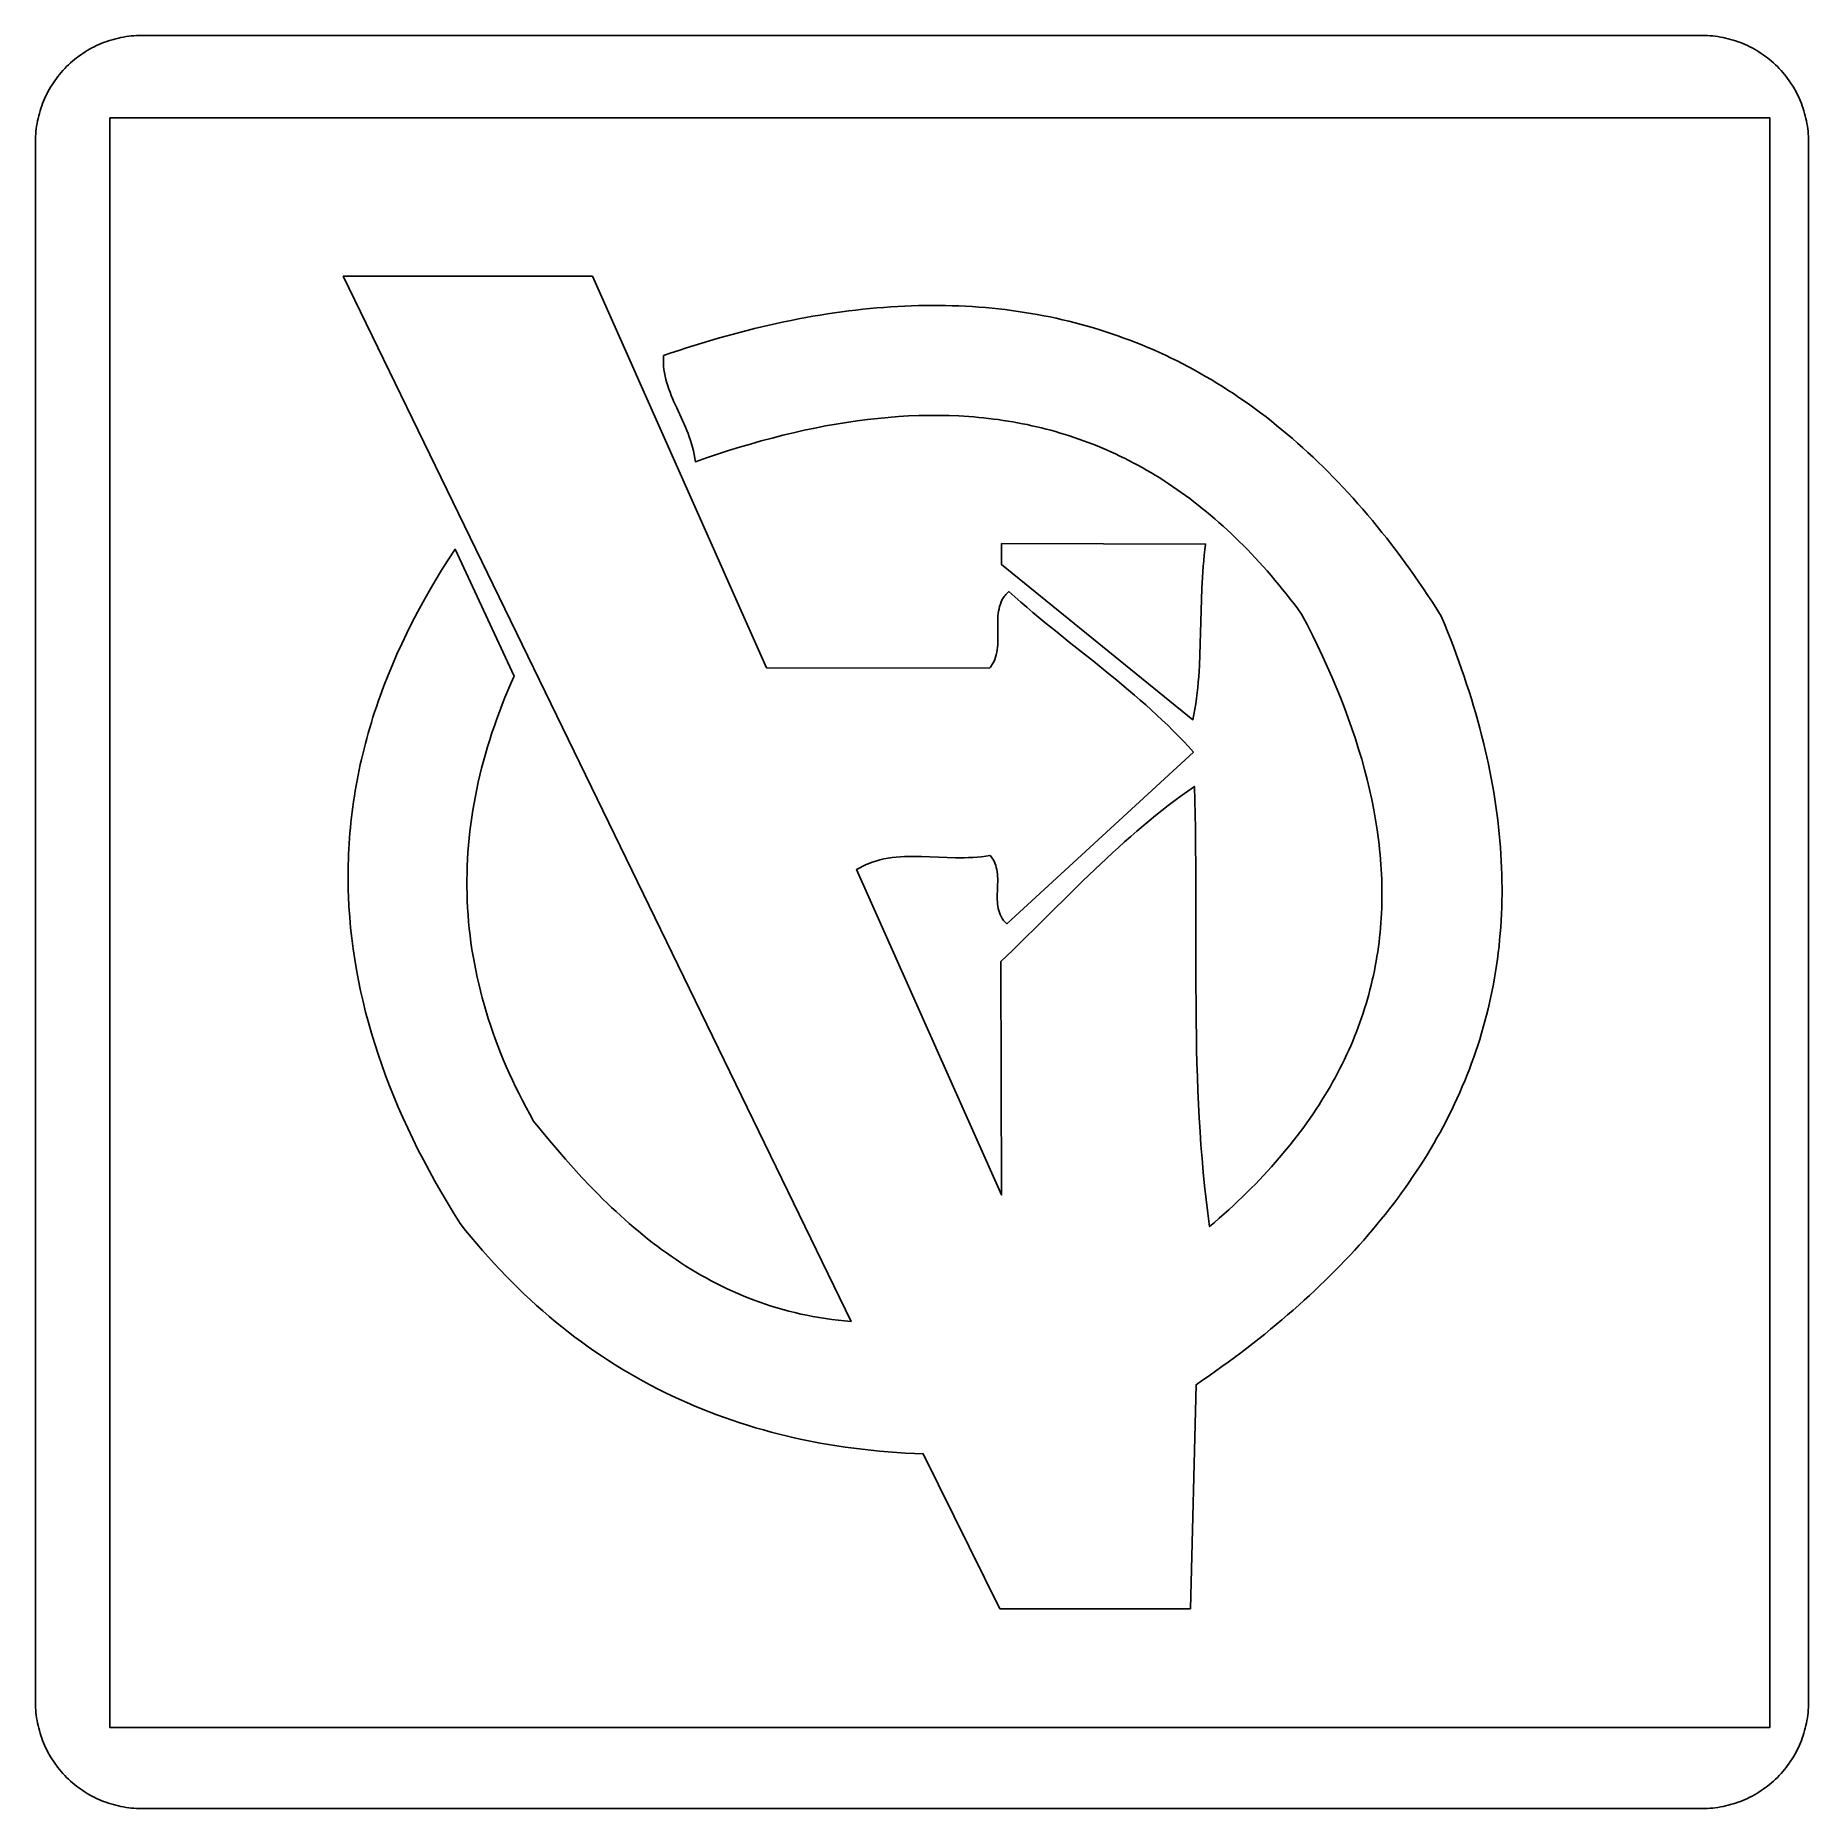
# Model space of a CAD drawing. Header units: metres. Extents: x 0 to 50, y 0 to 50.
import ezdxf

# ---------------------------------------------------------------- set-up
doc = ezdxf.new("R2010")
doc.units = ezdxf.units.M

msp = doc.modelspace()

# ---------------------------------------------------------------- linework, layer by layer
for points in [[(3, 0), (47, 0), (47, 0), (47.074492, 0.000924), (47.148761, 0.003687), (47.222779, 0.008277), (47.296513, 0.01468), (47.369934, 0.022884), (47.443009, 0.032877), (47.51571, 0.044646), (47.588004, 0.058177), (47.659861, 0.073458), (47.731251, 0.090477), (47.802143, 0.10922), (47.872505, 0.129676), (47.942308, 0.15183), (48.01152, 0.175671), (48.080111, 0.201186), (48.14805, 0.228361), (48.215307, 0.257185), (48.281849, 0.287645), (48.347648, 0.319727), (48.412671, 0.35342), (48.476889, 0.388709), (48.540271, 0.425584), (48.602785, 0.46403), (48.664402, 0.504035), (48.725089, 0.545587), (48.784818, 0.588672), (48.843556, 0.633279), (48.901274, 0.679394), (48.957939, 0.727004), (49.013523, 0.776097), (49.067994, 0.826659), (49.12132, 0.87868), (49.12132, 0.87868), (49.173341, 0.932006), (49.223903, 0.986477), (49.272996, 1.042061), (49.320606, 1.098726), (49.366721, 1.156444), (49.411328, 1.215182), (49.454413, 1.274911), (49.495965, 1.335598), (49.53597, 1.397215), (49.574416, 1.459729), (49.611291, 1.523111), (49.64658, 1.587329), (49.680273, 1.652352), (49.712355, 1.718151), (49.742815, 1.784693), (49.771639, 1.85195), (49.798814, 1.919889), (49.824329, 1.98848), (49.84817, 2.057692), (49.870324, 2.127495), (49.89078, 2.197857), (49.909523, 2.268749), (49.926542, 2.340139), (49.941823, 2.411996), (49.955354, 2.48429), (49.967123, 2.556991), (49.977116, 2.630066), (49.98532, 2.703487), (49.991723, 2.777221), (49.996313, 2.851239), (49.999076, 2.925508), (50, 3), (50, 47), (50, 47), (49.999076, 47.074492), (49.996313, 47.148761), (49.991723, 47.222779), (49.98532, 47.296513), (49.977116, 47.369934), (49.967123, 47.443009), (49.955354, 47.51571), (49.941823, 47.588004), (49.926542, 47.659861), (49.909523, 47.731251), (49.89078, 47.802143), (49.870324, 47.872505), (49.84817, 47.942308), (49.824329, 48.01152), (49.798814, 48.080111), (49.771639, 48.14805), (49.742815, 48.215307), (49.712355, 48.281849), (49.680273, 48.347648), (49.64658, 48.412671), (49.611291, 48.476889), (49.574416, 48.540271), (49.53597, 48.602785), (49.495965, 48.664402), (49.454413, 48.725089), (49.411328, 48.784818), (49.366721, 48.843556), (49.320606, 48.901274), (49.272996, 48.957939), (49.223903, 49.013523), (49.173341, 49.067994), (49.12132, 49.12132), (49.12132, 49.12132), (49.067994, 49.173341), (49.013523, 49.223903), (48.957939, 49.272996), (48.901274, 49.320606), (48.843556, 49.366721), (48.784818, 49.411328), (48.725089, 49.454413), (48.664402, 49.495965), (48.602785, 49.53597), (48.540271, 49.574416), (48.476889, 49.611291), (48.412671, 49.64658), (48.347648, 49.680273), (48.281849, 49.712355), (48.215307, 49.742815), (48.14805, 49.771639), (48.080111, 49.798814), (48.01152, 49.824329), (47.942308, 49.84817), (47.872505, 49.870324), (47.802143, 49.89078), (47.731251, 49.909523), (47.659861, 49.926542), (47.588004, 49.941823), (47.51571, 49.955354), (47.443009, 49.967123), (47.369934, 49.977116), (47.296513, 49.98532), (47.222779, 49.991723), (47.148761, 49.996313), (47.074492, 49.999076), (47, 50), (3, 50), (3, 50), (2.925508, 49.999076), (2.851239, 49.996313), (2.777221, 49.991723), (2.703487, 49.98532), (2.630066, 49.977116), (2.556991, 49.967123), (2.48429, 49.955354), (2.411996, 49.941823), (2.340139, 49.926542), (2.268749, 49.909523), (2.197857, 49.89078), (2.127495, 49.870324), (2.057692, 49.84817), (1.98848, 49.824329), (1.919889, 49.798814), (1.85195, 49.771639), (1.784693, 49.742815), (1.718151, 49.712355), (1.652352, 49.680273), (1.587329, 49.64658), (1.523111, 49.611291), (1.459729, 49.574416), (1.397215, 49.53597), (1.335598, 49.495965), (1.274911, 49.454413), (1.215182, 49.411328), (1.156444, 49.366721), (1.098726, 49.320606), (1.042061, 49.272996), (0.986477, 49.223903), (0.932006, 49.173341), (0.87868, 49.12132), (0.87868, 49.12132), (0.826659, 49.067994), (0.776097, 49.013523), (0.727004, 48.957939), (0.679394, 48.901274), (0.633279, 48.843556), (0.588672, 48.784818), (0.545587, 48.725089), (0.504035, 48.664402), (0.46403, 48.602785), (0.425584, 48.540271), (0.388709, 48.476889), (0.35342, 48.412671), (0.319727, 48.347648), (0.287645, 48.281849), (0.257185, 48.215307), (0.228361, 48.14805), (0.201186, 48.080111), (0.175671, 48.01152), (0.15183, 47.942308), (0.129676, 47.872505), (0.10922, 47.802143), (0.090477, 47.731251), (0.073458, 47.659861), (0.058177, 47.588004), (0.044646, 47.51571), (0.032877, 47.443009), (0.022884, 47.369934), (0.01468, 47.296513), (0.008277, 47.222779), (0.003687, 47.148761), (0.000924, 47.074492), (0, 47), (0, 3), (0, 3), (0.000924, 2.925508), (0.003687, 2.851239), (0.008277, 2.777221), (0.01468, 2.703487), (0.022884, 2.630066), (0.032877, 2.556991), (0.044646, 2.48429), (0.058177, 2.411996), (0.073458, 2.340139), (0.090477, 2.268749), (0.10922, 2.197857), (0.129676, 2.127495), (0.15183, 2.057692), (0.175671, 1.98848), (0.201186, 1.919889), (0.228361, 1.85195), (0.257185, 1.784694), (0.287645, 1.718151), (0.319727, 1.652352), (0.35342, 1.587329), (0.388709, 1.523111), (0.425584, 1.459729), (0.46403, 1.397215), (0.504035, 1.335598), (0.545587, 1.274911), (0.588672, 1.215182), (0.633279, 1.156444), (0.679394, 1.098726), (0.727004, 1.042061), (0.776097, 0.986477), (0.826659, 0.932006), (0.87868, 0.87868), (0.87868, 0.87868), (0.932006, 0.826659), (0.986477, 0.776097), (1.042061, 0.727004), (1.098726, 0.679394), (1.156444, 0.633279), (1.215182, 0.588672), (1.274911, 0.545587), (1.335598, 0.504035), (1.397215, 0.46403), (1.459729, 0.425584), (1.523111, 0.388709), (1.587329, 0.35342), (1.652352, 0.319727), (1.718151, 0.287645), (1.784693, 0.257185), (1.85195, 0.228361), (1.919889, 0.201186), (1.98848, 0.175671), (2.057692, 0.15183), (2.127495, 0.129676), (2.197857, 0.10922), (2.268749, 0.090477), (2.340139, 0.073458), (2.411996, 0.058177), (2.48429, 0.044646), (2.556991, 0.032877), (2.630066, 0.022884), (2.703487, 0.01468), (2.777221, 0.008277), (2.851239, 0.003687), (2.925508, 0.000924), (3, 0)], [(2.094081, 47.672741), (48.910994, 47.672741), (48.910994, 2.285495), (2.094081, 2.285495), (2.094081, 47.672741)], [(8.681638, 43.208421), (22.999587, 13.734823), (22.999587, 13.734823), (22.816071, 13.75063), (22.634383, 13.769486), (22.454503, 13.791355), (22.276409, 13.816201), (22.10008, 13.843989), (21.925493, 13.87468), (21.752629, 13.908241), (21.581465, 13.944633), (21.411979, 13.983821), (21.244151, 14.025769), (21.077959, 14.07044), (20.913382, 14.117799), (20.750397, 14.167808), (20.588984, 14.220433), (20.429121, 14.275635), (20.270787, 14.33338), (20.113959, 14.393631), (19.958618, 14.456352), (19.804741, 14.521507), (19.652306, 14.589058), (19.501293, 14.658971), (19.35168, 14.731209), (19.203446, 14.805735), (19.056568, 14.882514), (18.911026, 14.961509), (18.766798, 15.042684), (18.623863, 15.126002), (18.482199, 15.211428), (18.341784, 15.298926), (18.202598, 15.388458), (18.064619, 15.479989), (17.927825, 15.573483), (17.792195, 15.668903), (17.657707, 15.766213), (17.524341, 15.865376), (17.392074, 15.966358), (17.260885, 16.069121), (17.130753, 16.173629), (17.001656, 16.279846), (16.873573, 16.387735), (16.746482, 16.497261), (16.620361, 16.608388), (16.495191, 16.721078), (16.370948, 16.835296), (16.247611, 16.951005), (16.12516, 17.06817), (16.003572, 17.186754), (15.882827, 17.306721), (15.762901, 17.428034), (15.643776, 17.550658), (15.407836, 17.799691), (15.174835, 18.053531), (14.944602, 18.311888), (14.716966, 18.574471), (14.491753, 18.840992), (14.268794, 19.11116), (14.047916, 19.384685), (14.047916, 19.384685), (13.940106, 19.57709), (13.835513, 19.769601), (13.734133, 19.96222), (13.635962, 20.154946), (13.540999, 20.34778), (13.449238, 20.540722), (13.360677, 20.733772), (13.275313, 20.926932), (13.193142, 21.1202), (13.114161, 21.313578), (13.038367, 21.507066), (12.965757, 21.700664), (12.896327, 21.894373), (12.830073, 22.088193), (12.766994, 22.282124), (12.707085, 22.476166), (12.650344, 22.670321), (12.596766, 22.864588), (12.546349, 23.058968), (12.499089, 23.25346), (12.454983, 23.448066), (12.414029, 23.642786), (12.376221, 23.83762), (12.341559, 24.032568), (12.310037, 24.227631), (12.281653, 24.42281), (12.256403, 24.618103), (12.234285, 24.813513), (12.215294, 25.009038), (12.199429, 25.204681), (12.186684, 25.40044), (12.177058, 25.596316), (12.170547, 25.79231), (12.167147, 25.988422), (12.166856, 26.184652), (12.169669, 26.381), (12.175585, 26.577468), (12.184599, 26.774055), (12.196708, 26.970762), (12.211909, 27.167588), (12.230199, 27.364535), (12.251574, 27.561603), (12.276032, 27.758792), (12.303568, 27.956102), (12.33418, 28.153534), (12.367864, 28.351088), (12.404618, 28.548765), (12.444437, 28.746564), (12.487319, 28.944486), (12.53326, 29.142532), (12.582257, 29.340702), (12.634306, 29.538996), (12.689406, 29.737415), (12.747551, 29.935959), (12.808739, 30.134627), (12.872967, 30.333422), (12.940231, 30.532342), (13.010529, 30.731389), (13.083856, 30.930562), (13.160209, 31.129862), (13.239586, 31.32929), (13.321983, 31.528845), (13.407397, 31.728529), (13.495824, 31.92834), (11.835455, 35.510796), (11.835455, 35.510796), (11.64175, 35.214756), (11.454645, 34.918702), (11.274121, 34.622632), (11.100159, 34.326547), (10.932742, 34.030446), (10.77185, 33.734326), (10.617465, 33.438189), (10.46957, 33.142032), (10.328144, 32.845855), (10.19317, 32.549657), (10.064629, 32.253437), (9.942503, 31.957194), (9.826773, 31.660928), (9.717421, 31.364638), (9.665131, 31.216484), (9.614428, 31.068323), (9.565311, 30.920155), (9.517776, 30.771981), (9.471822, 30.6238), (9.427447, 30.475613), (9.384647, 30.327418), (9.343421, 30.179216), (9.303766, 30.031008), (9.26568, 29.882791), (9.229161, 29.734568), (9.194206, 29.586337), (9.160813, 29.438099), (9.12898, 29.289853), (9.098705, 29.141599), (9.069985, 28.993337), (9.042817, 28.845067), (9.0172, 28.696789), (8.993131, 28.548503), (8.970608, 28.400208), (8.949629, 28.251905), (8.930191, 28.103594), (8.912292, 27.955274), (8.89593, 27.806945), (8.881102, 27.658607), (8.867806, 27.510261), (8.856039, 27.361905), (8.8458, 27.21354), (8.837087, 27.065166), (8.829896, 26.916782), (8.824225, 26.768389), (8.820073, 26.619987), (8.817436, 26.471574), (8.816313, 26.323152), (8.816701, 26.17472), (8.818598, 26.026278), (8.822002, 25.877826), (8.82691, 25.729363), (8.84123, 25.432407), (8.861539, 25.135409), (8.887819, 24.838368), (8.920051, 24.541282), (8.958218, 24.244152), (9.0023, 23.946977), (9.052279, 23.649755), (9.108136, 23.352485), (9.169853, 23.055167), (9.237412, 22.757801), (9.310794, 22.460384), (9.38998, 22.162917), (9.474953, 21.865398), (9.565693, 21.567827), (9.662181, 21.270202), (9.764401, 20.972524), (9.872333, 20.67479), (9.985958, 20.377), (10.105258, 20.079154), (10.230215, 19.78125), (10.36081, 19.483288), (10.497024, 19.185267), (10.63884, 18.887185), (10.786238, 18.589043), (10.9392, 18.290839), (11.097708, 17.992572), (11.261744, 17.694242), (11.431287, 17.395847), (11.606321, 17.097387), (11.786827, 16.798862), (11.972786, 16.500269), (11.972786, 16.500269), (12.12976, 16.303635), (12.288257, 16.110142), (12.448275, 15.919783), (12.609814, 15.732553), (12.772872, 15.548446), (12.937448, 15.367456), (13.10354, 15.189576), (13.271147, 15.014801), (13.440268, 14.843125), (13.610902, 14.674542), (13.783047, 14.509046), (13.956703, 14.34663), (14.131867, 14.18729), (14.308538, 14.031018), (14.486716, 13.877809), (14.666399, 13.727657), (14.847585, 13.580557), (15.030274, 13.436501), (15.214464, 13.295484), (15.400154, 13.1575), (15.587342, 13.022543), (15.776028, 12.890608), (15.966209, 12.761687), (16.157885, 12.635776), (16.351055, 12.512867), (16.545717, 12.392956), (16.74187, 12.276036), (16.939512, 12.162101), (17.138643, 12.051146), (17.339261, 11.943164), (17.541364, 11.838149), (17.744952, 11.736095), (17.950024, 11.636996), (18.156577, 11.540847), (18.364611, 11.447641), (18.574124, 11.357373), (18.785115, 11.270036), (18.997583, 11.185624), (19.211527, 11.104132), (19.426945, 11.025554), (19.643836, 10.949882), (19.862198, 10.877113), (20.082031, 10.807238), (20.303333, 10.740254), (20.526103, 10.676153), (20.75034, 10.614929), (20.976042, 10.556577), (21.203208, 10.501091), (21.431836, 10.448464), (21.661926, 10.398691), (21.893477, 10.351766), (22.126486, 10.307682), (22.360953, 10.266434), (22.596876, 10.228016), (22.834254, 10.192422), (23.073086, 10.159645), (23.31337, 10.12968), (23.555106, 10.102521), (23.798292, 10.078162), (24.042926, 10.056597), (24.289008, 10.037819), (24.536536, 10.021824), (24.785508, 10.008605), (25.035925, 9.998155), (27.196352, 5.633735), (32.56952, 5.633735), (32.728934, 11.949615), (32.728934, 11.949615), (32.914326, 12.076834), (33.09784, 12.204642), (33.279469, 12.333042), (33.459211, 12.462034), (33.637059, 12.591622), (33.813011, 12.721805), (33.98706, 12.852587), (34.159203, 12.983969), (34.329435, 13.115952), (34.497751, 13.248539), (34.664148, 13.381731), (34.82862, 13.51553), (34.991163, 13.649938), (35.151773, 13.784957), (35.310444, 13.920588), (35.467173, 14.056832), (35.621955, 14.193693), (35.774786, 14.331172), (35.92566, 14.469269), (36.074574, 14.607988), (36.221523, 14.74733), (36.366502, 14.887296), (36.509506, 15.027889), (36.650533, 15.16911), (36.789575, 15.310961), (36.926631, 15.453444), (37.061694, 15.59656), (37.19476, 15.740312), (37.325825, 15.884701), (37.454884, 16.029728), (37.581933, 16.175396), (37.706967, 16.321706), (37.829981, 16.46866), (37.950972, 16.616261), (38.069934, 16.764509), (38.186864, 16.913406), (38.301756, 17.062954), (38.414606, 17.213155), (38.525409, 17.364011), (38.634162, 17.515524), (38.740859, 17.667695), (38.845496, 17.820525), (38.948069, 17.974018), (39.048572, 18.128174), (39.147002, 18.282995), (39.243354, 18.438483), (39.337624, 18.59464), (39.429806, 18.751468), (39.519896, 18.908968), (39.607891, 19.067142), (39.693784, 19.225992), (39.777573, 19.385519), (39.859252, 19.545726), (39.938816, 19.706614), (40.016262, 19.868186), (40.091584, 20.030441), (40.164779, 20.193384), (40.235841, 20.357014), (40.304767, 20.521335), (40.371551, 20.686347), (40.43619, 20.852053), (40.498678, 21.018454), (40.559011, 21.185552), (40.617184, 21.353349), (40.673194, 21.521847), (40.727035, 21.691047), (40.778704, 21.860951), (40.828194, 22.031561), (40.875503, 22.202878), (40.920625, 22.374905), (40.963557, 22.547644), (41.004292, 22.721095), (41.042828, 22.895261), (41.079159, 23.070143), (41.113281, 23.245744), (41.145189, 23.422064), (41.174879, 23.599107), (41.202346, 23.776873), (41.227586, 23.955364), (41.250595, 24.134582), (41.271367, 24.314529), (41.289899, 24.495207), (41.306185, 24.676617), (41.320221, 24.858762), (41.332003, 25.041642), (41.341527, 25.22526), (41.348787, 25.409617), (41.353779, 25.594716), (41.356499, 25.780557), (41.356941, 25.967143), (41.355103, 26.154476), (41.350978, 26.342557), (41.344563, 26.531388), (41.335854, 26.720971), (41.324844, 26.911307), (41.311531, 27.102399), (41.295909, 27.294248), (41.277974, 27.486856), (41.257721, 27.680224), (41.235147, 27.874355), (41.210245, 28.069249), (41.183013, 28.26491), (41.153445, 28.461339), (41.121537, 28.658536), (41.087284, 28.856506), (41.050682, 29.055248), (41.011727, 29.254764), (40.970413, 29.455058), (40.926736, 29.656129), (40.880692, 29.857981), (40.832277, 30.060615), (40.781485, 30.264032), (40.728312, 30.468234), (40.672754, 30.673224), (40.614806, 30.879002), (40.554463, 31.085571), (40.491722, 31.292932), (40.426578, 31.501088), (40.359025, 31.710039), (40.28906, 31.919789), (40.216678, 32.130337), (40.141875, 32.341687), (40.064645, 32.55384), (39.984985, 32.766798), (39.90289, 32.980562), (39.818356, 33.195135), (39.731377, 33.410517), (39.64195, 33.626712), (39.64195, 33.626712), (39.518011, 33.821894), (39.393306, 34.01481), (39.267835, 34.205461), (39.141598, 34.393851), (39.014596, 34.57998), (38.88683, 34.763853), (38.758299, 34.94547), (38.629004, 35.124835), (38.498947, 35.301949), (38.368126, 35.476815), (38.236544, 35.649435), (38.104199, 35.819812), (37.971093, 35.987947), (37.837227, 36.153844), (37.7026, 36.317504), (37.567213, 36.478929), (37.431067, 36.638122), (37.294162, 36.795086), (37.156499, 36.949822), (37.018078, 37.102333), (36.8789, 37.252621), (36.738964, 37.400688), (36.598273, 37.546537), (36.456825, 37.69017), (36.314622, 37.83159), (36.171663, 37.970798), (36.027951, 38.107797), (35.883484, 38.242589), (35.738264, 38.375177), (35.592291, 38.505563), (35.445565, 38.633749), (35.298087, 38.759737), (35.149858, 38.88353), (35.000877, 39.00513), (34.851146, 39.124539), (34.700665, 39.24176), (34.549434, 39.356794), (34.397455, 39.469645), (34.244726, 39.580315), (34.091249, 39.688805), (33.937025, 39.795118), (33.782053, 39.899257), (33.626335, 40.001223), (33.46987, 40.10102), (33.31266, 40.198649), (33.154704, 40.294112), (32.996004, 40.387412), (32.836559, 40.478552), (32.67637, 40.567533), (32.515438, 40.654358), (32.353764, 40.739028), (32.191347, 40.821548), (32.028188, 40.901918), (31.864287, 40.980141), (31.699646, 41.056219), (31.534265, 41.130155), (31.368143, 41.20195), (31.201282, 41.271608), (31.033682, 41.339131), (30.865344, 41.40452), (30.696267, 41.467778), (30.526453, 41.528908), (30.355903, 41.587911), (30.184615, 41.64479), (30.012592, 41.699548), (29.839832, 41.752186), (29.666338, 41.802707), (29.49211, 41.851113), (29.317147, 41.897407), (29.14145, 41.941591), (28.965021, 41.983666), (28.787858, 42.023636), (28.609964, 42.061503), (28.431338, 42.097268), (28.251981, 42.130935), (28.071892, 42.162506), (27.891074, 42.191982), (27.709526, 42.219366), (27.527249, 42.244661), (27.344243, 42.267869), (27.160509, 42.288992), (26.976047, 42.308032), (26.790857, 42.324992), (26.604941, 42.339873), (26.418298, 42.352679), (26.23093, 42.363412), (26.042836, 42.372073), (25.854017, 42.378666), (25.664474, 42.383192), (25.474207, 42.385654), (25.283217, 42.386054), (25.091503, 42.384394), (24.899067, 42.380677), (24.705909, 42.374905), (24.51203, 42.36708), (24.31743, 42.357204), (24.122109, 42.345281), (23.926068, 42.331311), (23.729307, 42.315298), (23.531828, 42.297244), (23.33363, 42.277151), (23.134713, 42.255021), (22.93508, 42.230857), (22.734729, 42.204661), (22.533661, 42.176435), (22.331877, 42.146181), (22.129378, 42.113903), (21.926163, 42.079601), (21.722234, 42.043279), (21.51759, 42.004939), (21.312233, 41.964582), (21.106162, 41.922212), (20.899379, 41.877831), (20.691884, 41.831441), (20.483676, 41.783044), (20.274757, 41.732642), (20.065128, 41.680238), (19.854788, 41.625834), (19.643738, 41.569433), (19.431979, 41.511037), (19.219511, 41.450647), (19.006335, 41.388267), (18.792451, 41.323898), (18.577859, 41.257544), (18.362561, 41.189205), (18.146556, 41.118885), (17.929845, 41.046586), (17.712428, 40.97231), (17.712428, 40.97231), (17.708147, 40.872044), (17.708906, 40.77338), (17.71441, 40.676201), (17.724363, 40.580391), (17.738471, 40.485831), (17.756438, 40.392407), (17.777968, 40.299999), (17.802768, 40.208493), (17.83054, 40.11777), (17.860991, 40.027714), (17.893824, 39.938208), (17.928745, 39.849134), (17.965459, 39.760378), (18.003669, 39.67182), (18.083401, 39.494835), (18.247838, 39.138113), (18.32782, 38.956506), (18.366218, 38.864482), (18.403161, 38.771487), (18.438354, 38.677407), (18.471501, 38.582123), (18.502306, 38.485518), (18.530476, 38.387477), (18.555713, 38.287881), (18.577724, 38.186614), (18.596213, 38.083559), (18.610885, 37.978599), (18.610885, 37.978599), (18.923112, 38.087247), (19.234202, 38.191632), (19.54414, 38.291691), (19.852913, 38.38736), (20.160506, 38.478576), (20.466904, 38.565275), (20.772094, 38.647392), (21.07606, 38.724865), (21.378789, 38.797629), (21.680267, 38.865621), (21.980479, 38.928777), (22.279411, 38.987033), (22.577048, 39.040326), (22.873376, 39.088591), (23.168382, 39.131765), (23.46205, 39.169785), (23.754366, 39.202587), (24.045317, 39.230106), (24.334887, 39.252279), (24.623062, 39.269042), (24.909829, 39.280333), (25.195173, 39.286086), (25.479079, 39.286238), (25.761534, 39.280725), (26.042523, 39.269484), (26.322031, 39.252452), (26.461225, 39.241743), (26.600044, 39.229563), (26.738486, 39.215902), (26.876549, 39.200754), (27.014231, 39.18411), (27.151531, 39.165963), (27.288446, 39.146303), (27.424975, 39.125124), (27.561116, 39.102417), (27.696867, 39.078174), (27.832227, 39.052388), (27.967193, 39.02505), (28.101765, 38.996153), (28.235939, 38.965688), (28.369715, 38.933647), (28.50309, 38.900023), (28.636063, 38.864808), (28.768632, 38.827993), (28.900796, 38.789571), (29.032551, 38.749533), (29.163897, 38.707873), (29.294832, 38.66458), (29.425355, 38.619649), (29.555462, 38.57307), (29.685153, 38.524837), (29.814425, 38.47494), (29.943277, 38.423372), (30.071708, 38.370125), (30.199715, 38.31519), (30.327296, 38.258561), (30.45445, 38.200229), (30.581175, 38.140186), (30.707469, 38.078424), (30.833331, 38.014935), (30.958758, 37.949711), (31.083749, 37.882745), (31.208301, 37.814027), (31.332415, 37.743551), (31.456086, 37.671308), (31.579314, 37.597291), (31.702097, 37.52149), (31.824434, 37.443899), (31.946321, 37.36451), (32.067758, 37.283314), (32.188743, 37.200303), (32.309273, 37.11547), (32.429348, 37.028807), (32.548965, 36.940305), (32.668123, 36.849956), (32.786819, 36.757753), (32.905053, 36.663688), (33.022822, 36.567753), (33.140124, 36.469939), (33.256957, 36.370239), (33.373321, 36.268645), (33.489213, 36.165149), (33.604631, 36.059743), (33.719573, 35.952418), (33.834038, 35.843167), (33.948024, 35.731983), (34.061529, 35.618856), (34.174552, 35.503779), (34.28709, 35.386745), (34.399142, 35.267744), (34.510705, 35.14677), (34.621779, 35.023813), (34.732362, 34.898867), (34.842451, 34.771924), (34.952045, 34.642974), (35.061141, 34.512011), (35.16974, 34.379026), (35.277837, 34.244011), (35.385432, 34.106959), (35.492524, 33.967861), (35.599109, 33.826709), (35.705186, 33.683496), (35.705186, 33.683496), (35.859808, 33.38625), (36.009499, 33.089732), (36.154198, 32.793949), (36.293843, 32.498907), (36.428373, 32.204613), (36.557727, 31.911074), (36.681843, 31.618297), (36.800662, 31.326288), (36.91412, 31.035055), (37.022158, 30.744603), (37.124713, 30.45494), (37.221725, 30.166073), (37.313132, 29.878008), (37.398874, 29.590751), (37.478888, 29.304311), (37.553115, 29.018693), (37.621491, 28.733904), (37.683957, 28.449951), (37.740452, 28.166841), (37.790913, 27.88458), (37.835279, 27.603176), (37.855158, 27.462797), (37.87349, 27.322635), (37.890268, 27.18269), (37.905484, 27.042963), (37.919131, 26.903456), (37.9312, 26.764168), (37.941685, 26.625102), (37.950577, 26.486257), (37.957869, 26.347634), (37.963553, 26.209235), (37.967622, 26.07106), (37.970068, 25.93311), (37.970883, 25.795386), (37.97006, 25.657889), (37.96759, 25.520619), (37.963467, 25.383578), (37.957683, 25.246766), (37.950229, 25.110184), (37.941099, 24.973833), (37.930285, 24.837714), (37.917779, 24.701828), (37.903573, 24.566175), (37.88766, 24.430756), (37.870031, 24.295573), (37.850681, 24.160626), (37.8296, 24.025915), (37.806781, 23.891442), (37.782217, 23.757208), (37.755899, 23.623213), (37.727821, 23.489458), (37.697974, 23.355945), (37.666352, 23.222673), (37.632945, 23.089645), (37.597747, 22.956859), (37.560749, 22.824319), (37.521946, 22.692023), (37.481327, 22.559974), (37.438887, 22.428172), (37.394617, 22.296618), (37.348509, 22.165312), (37.300557, 22.034256), (37.250752, 21.90345), (37.199086, 21.772896), (37.145553, 21.642593), (37.090144, 21.512544), (37.032851, 21.382748), (36.973668, 21.253207), (36.912586, 21.123921), (36.849598, 20.994892), (36.784696, 20.86612), (36.717873, 20.737605), (36.64912, 20.60935), (36.578431, 20.481354), (36.505797, 20.353619), (36.431211, 20.226145), (36.354665, 20.098934), (36.276151, 19.971985), (36.195663, 19.8453), (36.113192, 19.71888), (36.02873, 19.592726), (35.94227, 19.466838), (35.853805, 19.341217), (35.763326, 19.215865), (35.670826, 19.090781), (35.576298, 18.965967), (35.479733, 18.841424), (35.381124, 18.717153), (35.280464, 18.593154), (35.177744, 18.469427), (35.072957, 18.345975), (34.966096, 18.222798), (34.857153, 18.099897), (34.746119, 17.977272), (34.632988, 17.854925), (34.517752, 17.732855), (34.400403, 17.611065), (34.280934, 17.489555), (34.159336, 17.368326), (34.035603, 17.247378), (33.909726, 17.126713), (33.781698, 17.006331), (33.651511, 16.886233), (33.519158, 16.76642), (33.38463, 16.646894), (33.247921, 16.527653), (33.109023, 16.408701), (33.109023, 16.408701), (33.057369, 16.792094), (33.010494, 17.175597), (32.968169, 17.559227), (32.930164, 17.943004), (32.896247, 18.326947), (32.866188, 18.711075), (32.839757, 19.095406), (32.816723, 19.479959), (32.796857, 19.864753), (32.779927, 20.249807), (32.765704, 20.63514), (32.753956, 21.02077), (32.744455, 21.406717), (32.736968, 21.792998), (32.731266, 22.179634), (32.727118, 22.566643), (32.722565, 23.341854), (32.721464, 24.118783), (32.72225, 25.678395), (32.720449, 26.46138), (32.714729, 27.246684), (32.709823, 27.640254), (32.703246, 28.03446), (32.694768, 28.429322), (32.684158, 28.824857), (32.684158, 28.824857), (32.496398, 28.694065), (32.310644, 28.560604), (32.126807, 28.424592), (31.944796, 28.286142), (31.764522, 28.14537), (31.585895, 28.002391), (31.408823, 27.857319), (31.233219, 27.71027), (31.058991, 27.561359), (30.88605, 27.410701), (30.714306, 27.258411), (30.543669, 27.104603), (30.374048, 26.949394), (30.205355, 26.792897), (29.870389, 26.476504), (29.538052, 26.156342), (29.207624, 25.833334), (28.549617, 25.182455), (28.220599, 24.856426), (27.890611, 24.53123), (27.558935, 24.207788), (27.224851, 23.887021), (27.246499, 17.301682), (23.154013, 26.479155), (23.154013, 26.479155), (23.20759, 26.510467), (23.26145, 26.540052), (23.315588, 26.567955), (23.369998, 26.59422), (23.424676, 26.618893), (23.479614, 26.642018), (23.590251, 26.683807), (23.701865, 26.719947), (23.814411, 26.750798), (23.927844, 26.77672), (24.042118, 26.798074), (24.157189, 26.815218), (24.273013, 26.828515), (24.389543, 26.838323), (24.506735, 26.845003), (24.624544, 26.848915), (24.742925, 26.850419), (24.861833, 26.849876), (24.981223, 26.847645), (25.221269, 26.839561), (25.462704, 26.82905), (25.705167, 26.818991), (25.948299, 26.812267), (26.070003, 26.811056), (26.19174, 26.811759), (26.313463, 26.814736), (26.435129, 26.820348), (26.556692, 26.828954), (26.678108, 26.840914), (26.799331, 26.85659), (26.920316, 26.87634), (26.920316, 26.87634), (26.962687, 26.823901), (26.999269, 26.769661), (27.030462, 26.713749), (27.056666, 26.656295), (27.078282, 26.59743), (27.09571, 26.537283), (27.109352, 26.475984), (27.119607, 26.413663), (27.126876, 26.35045), (27.13156, 26.286475), (27.134059, 26.221867), (27.134774, 26.156757), (27.132452, 26.02555), (27.127799, 25.893892), (27.12402, 25.762823), (27.123459, 25.697834), (27.124317, 25.633382), (27.126997, 25.569597), (27.131897, 25.506608), (27.139418, 25.444546), (27.149961, 25.383541), (27.163927, 25.323722), (27.181716, 25.265219), (27.203728, 25.208162), (27.230364, 25.152682), (27.262025, 25.098907), (27.299111, 25.046969), (27.342022, 24.996996), (27.365788, 24.972788), (27.39116, 24.94912), (32.655179, 29.789425), (32.655179, 29.789425), (32.514334, 29.945267), (32.371077, 30.09877), (32.225507, 30.250075), (32.077723, 30.399325), (31.927826, 30.546659), (31.775914, 30.692219), (31.622087, 30.836147), (31.466444, 30.978582), (31.309084, 31.119668), (31.150108, 31.259543), (30.989614, 31.398351), (30.827702, 31.536231), (30.50002, 31.809775), (30.167858, 32.081304), (29.832011, 32.351946), (29.493274, 32.622832), (29.152442, 32.895089), (28.810309, 33.169848), (28.467673, 33.448237), (28.125326, 33.731385), (27.95451, 33.875096), (27.784065, 34.020421), (27.61409, 34.1675), (27.444685, 34.316474), (27.444685, 34.316474), (27.416593, 34.290445), (27.390223, 34.263774), (27.365522, 34.236481), (27.342437, 34.208586), (27.320915, 34.180108), (27.300903, 34.151066), (27.265194, 34.091367), (27.234888, 34.029642), (27.209558, 33.966046), (27.18878, 33.900733), (27.17213, 33.833856), (27.159183, 33.765568), (27.149513, 33.696025), (27.142697, 33.625379), (27.138309, 33.553785), (27.135924, 33.481396), (27.135119, 33.408366), (27.136545, 33.261), (27.13919, 33.112916), (27.139655, 32.965345), (27.138008, 32.892137), (27.134542, 32.819518), (27.128833, 32.747643), (27.120454, 32.676665), (27.108982, 32.606739), (27.093992, 32.538017), (27.075059, 32.470655), (27.051758, 32.404805), (27.023665, 32.340622), (26.990355, 32.278259), (26.97161, 32.247808), (26.951403, 32.21787), (26.929678, 32.188464), (26.906383, 32.15961), (20.619517, 32.171684), (15.703639, 43.208421), (8.942299, 43.208421), (8.817786, 43.208421), (8.681638, 43.208421)], [(27.24572, 35.676742), (27.24572, 35.07951), (32.63814, 30.70404), (32.63814, 30.70404), (32.668094, 30.854281), (32.695021, 31.005034), (32.719101, 31.156278), (32.740518, 31.307989), (32.759454, 31.460146), (32.77609, 31.612725), (32.790609, 31.765705), (32.803193, 31.919063), (32.814024, 32.072777), (32.823285, 32.226824), (32.837821, 32.535828), (32.848259, 32.845896), (32.856056, 33.15685), (32.869555, 33.780694), (32.878171, 34.093227), (32.889973, 34.405928), (32.906418, 34.718617), (32.916837, 34.874901), (32.928964, 35.031115), (32.942979, 35.187237), (32.959067, 35.343244), (32.977407, 35.499114), (32.998184, 35.654824), (27.24572, 35.676742)]]:
    msp.add_lwpolyline(points)

doc.saveas('drawing.dxf')
